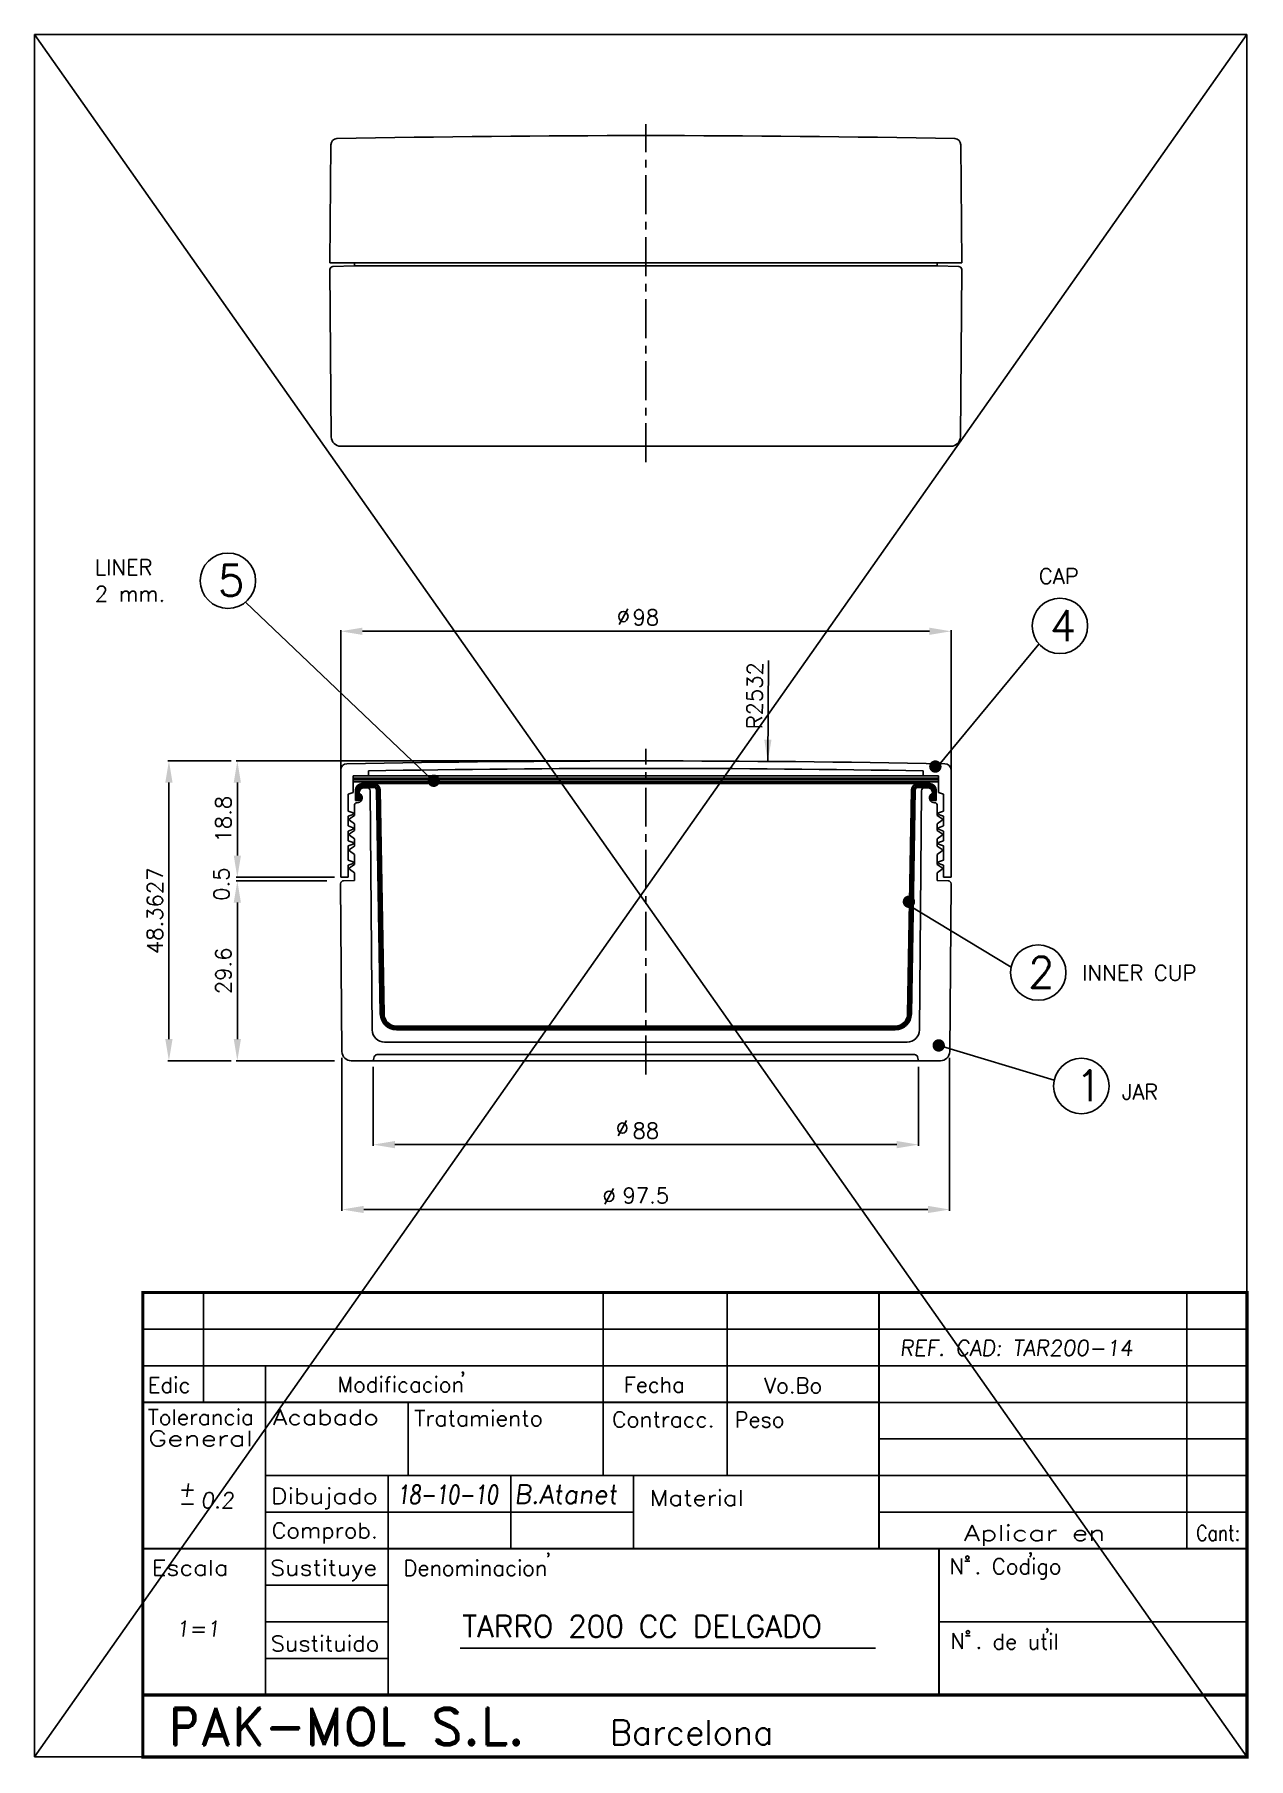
# Model space of a CAD drawing. Extents: x 321 to 964, y 983 to 1560.
# Drawn here: x 548.6 to 744.6, y 1281.6 to 1559.6 of the extents above; entities that cross this region are included whole.
import ezdxf
from ezdxf.enums import TextEntityAlignment as Align

# ---------------------------------------------------------------- set-up
doc = ezdxf.new("R2010")
doc.units = 0
doc.header["$LTSCALE"] = 5
doc.header["$MEASUREMENT"] = 0
doc.linetypes.add('CENTRO', pattern=[2, 1.25, -0.25, 0.25, -0.25])
doc.linetypes.add('CONTINUA', pattern=[0])
doc.layers.get('0').update_dxf_attribs({"linetype": 'CONTINUA'})
doc.layers.get('DEFPOINTS').update_dxf_attribs({"linetype": 'CONTINUA'})
for name, color, linetype in [('1', 7, 'CONTINUOUS'), ('2', 1, 'CONTINUA'), ('COTAS', 7, 'CONTINUA')]:
    doc.layers.add(name, color=color, linetype=linetype)
doc.styles.add('25', font='simplex.shx', dxfattribs={"height": 2.5})
doc.styles.add('4', font='ROMANS', dxfattribs={"oblique": 7, "height": 4})
doc.styles.add('ROMAND', font='romand', dxfattribs={"height": 4})
doc.styles.add('ROMANS', font='romans', dxfattribs={"oblique": 7, "height": 2.5})
doc.dimstyles.get("Standard").update_dxf_attribs({"dimtxt": 0.18, "dimasz": 0.18, "dimexe": 0.18, "dimexo": 0.0625, "dimgap": 0.09, "dimtad": 0, "dimtih": 1, "dimtoh": 1, "dimdec": 4, "dimzin": 0, "dimtxsty": 'STANDARD', "dimcen": 0.09, "dimazin": 3, "dimtfac": 1, "dimtdec": 4, "dimtofl": 0, "dimtmove": 0, "dimatfit": 3, "dimtolj": 1, "dimtzin": 0})

# ---------------------------------------------------------------- blocks, each defined once
blk = doc.blocks.new('*D15')
at = {"color": 0, "linetype": 'BYBLOCK'}
for p, q in [((595.79, 1423.1), (581.17, 1423.1)), ((581.37, 1419.6), (581.37, 1397.6)), ((597.04, 1394.1), (581.17, 1394.1))]:
    blk.add_line(p, q, dxfattribs=at)
for points in [[(580.79, 1419.6), (581.95, 1419.6), (581.37, 1423.1)], [(580.79, 1397.6), (581.95, 1397.6), (581.37, 1394.1)]]:
    blk.add_solid(points, dxfattribs=at)
at = {"layer": 'DEFPOINTS', "color": 0, "linetype": 'BYBLOCK'}
for p in [(596.79, 1423.1), (581.37, 1394.1), (598.04, 1394.1)]:
    blk.add_point(p, dxfattribs=at)
at = {"color": 0, "linetype": 'BYBLOCK', "insert": (579.12, 1408.6), "char_height": 2.5, "attachment_point": 5, "rotation": 90, "style": '25'}
blk.add_mtext('\\A1;29.6', dxfattribs=at)
blk = doc.blocks.new('*D14')
at = {"color": 0, "linetype": 'BYBLOCK'}
for p, q in [((386.7, 1393.1), (386.7, 1380.37)), ((474.7, 1393.1), (474.7, 1380.37)), ((390.2, 1380.57), (471.2, 1380.57))]:
    blk.add_line(p, q, dxfattribs=at)
for points in [[(390.2, 1381.15), (390.2, 1379.99), (386.7, 1380.57)], [(471.2, 1381.15), (471.2, 1379.99), (474.7, 1380.57)]]:
    blk.add_solid(points, dxfattribs=at)
at = {"layer": 'DEFPOINTS', "color": 0, "linetype": 'BYBLOCK'}
for p in [(386.7, 1394.1), (474.7, 1394.1), (474.7, 1380.57)]:
    blk.add_point(p, dxfattribs=at)
at = {"color": 0, "linetype": 'BYBLOCK', "insert": (430.7, 1382.82), "char_height": 2.5, "attachment_point": 5, "style": '25'}
blk.add_mtext('\\A1;88', dxfattribs=at)
blk = doc.blocks.new('*D54')
at = {"color": 0, "linetype": 'BYBLOCK'}
for p, q in [((598.26, 1394.58), (598.26, 1369.91)), ((696.33, 1394.58), (696.33, 1369.91)), ((601.76, 1370.11), (692.83, 1370.11))]:
    blk.add_line(p, q, dxfattribs=at)
for points in [[(601.76, 1370.69), (601.76, 1369.53), (598.26, 1370.11)], [(692.83, 1370.69), (692.83, 1369.53), (696.33, 1370.11)]]:
    blk.add_solid(points, dxfattribs=at)
at = {"layer": 'DEFPOINTS', "color": 0, "linetype": 'BYBLOCK'}
for p in [(598.26, 1395.58), (696.33, 1395.58), (696.33, 1370.11)]:
    blk.add_point(p, dxfattribs=at)
at = {"color": 0, "linetype": 'BYBLOCK', "insert": (647.3, 1372.36), "char_height": 2.5, "attachment_point": 5, "style": '25'}
blk.add_mtext('\\A1;97.5', dxfattribs=at)
blk = doc.blocks.new('*D55')
at = {"color": 0, "linetype": 'BYBLOCK'}
for p, q in [((646.3, 1442.46), (581.17, 1442.46)), ((581.37, 1438.96), (581.37, 1427.19)), ((597.05, 1423.69), (581.17, 1423.69))]:
    blk.add_line(p, q, dxfattribs=at)
for points in [[(580.79, 1438.96), (581.95, 1438.96), (581.37, 1442.46)], [(580.79, 1427.19), (581.95, 1427.19), (581.37, 1423.69)]]:
    blk.add_solid(points, dxfattribs=at)
at = {"layer": 'DEFPOINTS', "color": 0, "linetype": 'BYBLOCK'}
for p in [(647.3, 1442.46), (581.37, 1423.69), (598.05, 1423.69)]:
    blk.add_point(p, dxfattribs=at)
at = {"color": 0, "linetype": 'BYBLOCK', "insert": (579.12, 1433.08), "char_height": 2.5, "attachment_point": 5, "rotation": 90, "style": '25'}
blk.add_mtext('\\A1;18.8', dxfattribs=at)
blk = doc.blocks.new('*D56')
at = {"color": 0, "linetype": 'BYBLOCK'}
for p, q in [((580.37, 1442.46), (570.13, 1442.46)), ((570.33, 1438.96), (570.33, 1397.6)), ((580.37, 1394.1), (570.13, 1394.1))]:
    blk.add_line(p, q, dxfattribs=at)
for points in [[(569.74, 1438.96), (570.91, 1438.96), (570.33, 1442.46)], [(569.74, 1397.6), (570.91, 1397.6), (570.33, 1394.1)]]:
    blk.add_solid(points, dxfattribs=at)
at = {"layer": 'DEFPOINTS', "color": 0, "linetype": 'BYBLOCK'}
for p in [(581.37, 1442.46), (570.33, 1394.1), (581.37, 1394.1)]:
    blk.add_point(p, dxfattribs=at)
at = {"color": 0, "linetype": 'BYBLOCK', "insert": (568.08, 1418.28), "char_height": 2.5, "attachment_point": 5, "rotation": 90, "style": '25'}
blk.add_mtext('\\A1;48.3627', dxfattribs=at)
blk = doc.blocks.new('*D61')
at = {"color": 0, "linetype": 'BYBLOCK'}
for p, q in [((598.05, 1424.69), (598.05, 1463.57)), ((601.55, 1463.37), (693.05, 1463.37)), ((696.55, 1424.69), (696.55, 1463.57))]:
    blk.add_line(p, q, dxfattribs=at)
for points in [[(601.55, 1463.96), (601.55, 1462.79), (598.05, 1463.37)], [(693.05, 1463.96), (693.05, 1462.79), (696.55, 1463.37)]]:
    blk.add_solid(points, dxfattribs=at)
at = {"layer": 'DEFPOINTS', "color": 0, "linetype": 'BYBLOCK'}
for p in [(696.55, 1463.37), (598.05, 1423.69), (696.55, 1423.69)]:
    blk.add_point(p, dxfattribs=at)
at = {"color": 0, "linetype": 'BYBLOCK', "insert": (647.3, 1465.62), "char_height": 2.5, "attachment_point": 5, "style": '25'}
blk.add_mtext('\\A1;98', dxfattribs=at)

msp = doc.modelspace()

# ---------------------------------------------------------------- linework, layer by layer
at = {"color": 7}
for p, q in [((548.62832, 1559.63686), (744.31408, 1559.63686)), ((548.62832, 1559.63686), (548.62832, 1281.80183)), ((744.31408, 1559.63686), (744.31408, 1281.80183)), ((575.88793, 1356.70183), (575.88793, 1339.00183)), ((640.41408, 1356.70183), (640.41408, 1327.20183)), ((660.41408, 1356.70183), (660.41408, 1339.00183)), ((734.61408, 1356.70183), (734.61408, 1315.40183)), ((744.31408, 1350.80183), (566.11408, 1350.80183)), ((566.11408, 1350.80183), (566.11408, 1281.80183)), ((684.91408, 1350.80183), (684.91408, 1315.40183)), ((744.31408, 1350.80183), (744.31408, 1282.80183)), ((744.31408, 1344.90183), (566.11408, 1344.90183)), ((585.91408, 1344.90183), (585.91408, 1291.80183)), ((744.31408, 1339.00183), (566.11408, 1339.00183)), ((608.91408, 1339.00183), (608.91408, 1327.20183)), ((660.41408, 1339.00183), (660.41408, 1327.20183)), ((744.31408, 1333.10183), (684.91408, 1333.10183)), ((744.31408, 1327.20183), (585.91408, 1327.20183)), ((605.71408, 1327.20183), (605.71408, 1291.80183)), ((625.51408, 1327.20183), (625.51408, 1315.40183)), ((645.31408, 1327.20183), (645.31408, 1315.40183)), ((645.31408, 1321.30183), (585.91408, 1321.30183)), ((744.31408, 1321.30183), (684.91408, 1321.30183)), ((744.31408, 1315.40183), (566.11408, 1315.40183)), ((694.61408, 1315.40183), (694.61408, 1291.80183)), ((605.71408, 1309.50183), (585.91408, 1309.50183)), ((605.71408, 1303.60183), (585.91408, 1303.60183)), ((744.31408, 1303.60183), (694.61408, 1303.60183)), ((605.71408, 1297.70183), (585.91408, 1297.70183)), ((744.31408, 1291.80183), (566.11408, 1291.80183)), ((744.31408, 1281.80183), (548.62832, 1281.80183)), ((744.31408, 1281.80183), (566.11408, 1281.80183))]:
    msp.add_line(p, q, dxfattribs=at)
at = {"color": 1}
for p, q in [((548.62832, 1559.63686), (744.31408, 1281.80183)), ((744.31408, 1559.63686), (548.62832, 1281.80183)), ((596.78799, 1522.2245), (600.29604, 1522.31097)), ((600.29604, 1522.31097), (647.29604, 1522.31097)), ((694.29604, 1522.31097), (647.29604, 1522.31097)), ((697.80409, 1522.2245), (694.29604, 1522.31097)), ((647.29604, 1493.2245), (598.03598, 1493.2245)), ((647.29604, 1493.2245), (696.5561, 1493.2245)), ((602.29604, 1438.14482), (601.62537, 1438.14482)), ((692.29604, 1438.14482), (692.96671, 1438.14482)), ((598.51014, 1423.13811), (600.29604, 1423.18213)), ((696.08194, 1423.13811), (694.29604, 1423.18213)), ((647.29604, 1397.09566), (605.13253, 1397.09566)), ((647.29604, 1397.09566), (689.45955, 1397.09566)), ((694.83359, 1394.09566), (599.75849, 1394.09566)), ((603.46469, 1394.72507), (603.29604, 1394.09566)), ((647.29604, 1395.09566), (603.94765, 1395.09566)), ((647.29604, 1395.09566), (690.64443, 1395.09566)), ((691.12739, 1394.72507), (691.29604, 1394.09566))]:
    msp.add_line(p, q, dxfattribs=at)
at = {"linetype": 'CENTRO'}
for p, q in [((647.29604, 1490.67708), (647.29604, 1545.17577)), ((647.29604, 1391.89761), (647.29604, 1444.39183))]:
    msp.add_line(p, q, dxfattribs=at)
at = {"color": 1, "linetype": 'CONTINUA'}
for p, q in [((596.30033, 1521.72029), (596.53604, 1494.71141)), ((600.29604, 1522.82366), (600.29604, 1522.31097)), ((694.29604, 1522.82366), (694.29604, 1522.31097)), ((698.29175, 1521.72029), (698.05604, 1494.71141)), ((600.29604, 1435.40291), (600.29604, 1433.64719)), ((602.79604, 1437.64482), (603.13261, 1399.07821)), ((691.79604, 1437.64482), (691.45947, 1399.07821)), ((694.29604, 1435.40291), (694.29604, 1433.64719)), ((599.49604, 1433.10094), (599.49604, 1432.89319)), ((600.29604, 1432.29912), (600.29604, 1431.24539)), ((694.29604, 1432.29912), (694.29604, 1431.24539)), ((695.09604, 1433.10094), (695.09604, 1432.89319)), ((599.49604, 1430.69914), (599.49604, 1430.49139)), ((600.29604, 1429.89732), (600.29604, 1428.71396)), ((694.29604, 1429.89732), (694.29604, 1428.71396)), ((695.09604, 1430.69914), (695.09604, 1430.49139)), ((599.49604, 1428.16772), (599.49604, 1427.95996)), ((600.29604, 1427.36589), (600.29604, 1425.77751)), ((694.29604, 1427.36589), (694.29604, 1425.77751)), ((695.09604, 1428.16772), (695.09604, 1427.95996)), ((599.49604, 1425.23127), (599.49604, 1425.02351)), ((600.29604, 1424.42944), (600.29604, 1423.18213)), ((694.29604, 1424.42944), (694.29604, 1423.18213)), ((695.09604, 1425.23127), (695.09604, 1425.02351)), ((598.02248, 1422.6339), (598.25855, 1395.58257)), ((696.5696, 1422.6339), (696.33353, 1395.58257))]:
    msp.add_line(p, q, dxfattribs=at)
at = {"color": 0, "linetype": 'BYBLOCK'}
msp.add_line((667.09356, 1458.65786), (666.96711, 1442.38194), dxfattribs=at)
at = {"color": 3, "linetype": 'CONTINUA'}
for p, q in [((598.04604, 1440.99841), (598.04604, 1423.69482)), ((696.54604, 1440.99841), (696.54604, 1423.69482)), ((599.24604, 1433.54568), (599.24604, 1431.97989)), ((695.34604, 1433.54568), (695.34604, 1431.97989)), ((599.24604, 1431.14388), (599.24604, 1429.57809)), ((695.34604, 1431.14388), (695.34604, 1429.57809)), ((599.24604, 1428.74208), (599.24604, 1426.4746)), ((695.34604, 1428.74208), (695.34604, 1426.4746)), ((599.24604, 1425.63859), (599.24604, 1423.69482)), ((695.34604, 1425.63859), (695.34604, 1423.69482))]:
    msp.add_line(p, q, dxfattribs=at)
at = {"color": 5}
for p, q in [((647.29604, 1439.69482), (600.18958, 1439.69482)), ((647.29604, 1439.39482), (600.18958, 1439.39482)), ((647.29604, 1439.09482), (600.18958, 1439.09482)), ((647.29604, 1439.69482), (694.426, 1439.69482)), ((647.29604, 1439.39482), (694.426, 1439.39482)), ((647.29604, 1439.09482), (694.426, 1439.09482))]:
    msp.add_line(p, q, dxfattribs=at)
at = {"color": 4}
for p, q in [((600.45976, 1437.79482), (600.45976, 1436.09482)), ((600.65976, 1437.79482), (600.65976, 1436.09482)), ((600.85976, 1437.79482), (600.85976, 1436.09482)), ((603.57386, 1438.16188), (601.27413, 1438.16188)), ((647.29604, 1438.79482), (601.45976, 1438.79482)), ((603.41489, 1438.59482), (601.45976, 1438.59482)), ((603.41489, 1438.39482), (601.45976, 1438.39482)), ((604.44586, 1401.65029), (603.81483, 1437.8018)), ((604.64583, 1401.65378), (604.0148, 1437.8053)), ((604.8458, 1401.65727), (604.21477, 1437.80879)), ((605.04577, 1401.66076), (604.41474, 1437.81228)), ((647.29604, 1438.79482), (693.13232, 1438.79482)), ((689.54632, 1401.66076), (690.17734, 1437.81228)), ((689.74628, 1401.65727), (690.37731, 1437.80879)), ((689.94625, 1401.65378), (690.57728, 1437.8053)), ((690.14622, 1401.65029), (690.77725, 1437.8018)), ((691.01822, 1438.16188), (693.31795, 1438.16188)), ((691.17719, 1438.59482), (693.13232, 1438.59482)), ((691.17719, 1438.59482), (693.13232, 1438.59482)), ((691.17719, 1438.39482), (693.13232, 1438.39482)), ((693.73232, 1437.79482), (693.73232, 1436.09482)), ((693.93232, 1437.79482), (693.93232, 1436.09482)), ((694.13232, 1437.79482), (694.13232, 1436.09482)), ((601.05976, 1436.09482), (600.45976, 1436.09482)), ((601.05976, 1437.2035), (601.05976, 1436.09482)), ((601.05976, 1436.09482), (601.17943, 1436.18096)), ((601.25976, 1436.92121), (601.25976, 1436.25315)), ((693.33232, 1436.92121), (693.33232, 1436.25315)), ((693.53232, 1436.09482), (693.41265, 1436.18096)), ((693.53232, 1437.2035), (693.53232, 1436.09482)), ((693.53232, 1436.09482), (694.13232, 1436.09482)), ((647.29604, 1399.69566), (607.04546, 1399.69566)), ((647.29604, 1399.49566), (607.04546, 1399.49566)), ((647.29604, 1399.29566), (607.04546, 1399.29566)), ((647.29604, 1399.09566), (607.04546, 1399.09566)), ((647.29604, 1399.69566), (687.54662, 1399.69566)), ((647.29604, 1399.49566), (687.54662, 1399.49566)), ((647.29604, 1399.29566), (687.54662, 1399.29566)), ((647.29604, 1399.09566), (687.54662, 1399.09566)), ((698.77312, 1313.38708), (699.56103, 1313.38708)), ((698.85864, 1301.35665), (699.64654, 1301.35665))]:
    msp.add_line(p, q, dxfattribs=at)
at = {"color": 4, "linetype": 'CONTINUA'}
for p, q in [((601.2745, 1436.90317), (601.16383, 1437.03859)), ((693.31758, 1436.90317), (693.42825, 1437.03859))]:
    msp.add_line(p, q, dxfattribs=at)
msp.add_line((617.3521, 1299.35635), (684.35757, 1299.35635))
for points, const_width in [([(566.11408, 1356.70183), (566.11408, 1281.80183), (744.31408, 1281.80183), (744.31408, 1309.50183), (744.31408, 1356.70183), (566.11408, 1356.70183)], 0.5), ([(684.91408, 1315.40183), (684.91408, 1356.70183)], 0.3), ([(585.91408, 1291.80183), (585.91408, 1344.90183)], 0.3), ([(566.11408, 1339.00183), (684.91408, 1339.00183)], 0.3), ([(605.71408, 1291.80183), (605.71408, 1327.20183)], 0.3), ([(744.31408, 1315.40183), (566.11408, 1315.40183)], 0.3), ([(694.61408, 1291.80183), (694.61408, 1315.40183)], 0.3), ([(566.11408, 1291.80183), (744.31408, 1291.80183)], 0.5)]:
    msp.add_lwpolyline(points, dxfattribs=dict(const_width=const_width))
at = {"color": 4}
for centre in [(699.18583, 1313.95007), (699.27135, 1301.91964)]:
    msp.add_circle(centre, 0.27058, dxfattribs=at)
at = {"color": 3}
for centre, radius, start, end in [((597.46197, 1541.83327), 1, 91.1275992, 179.4999995), ((647.29604, -990.01771), 2533.34137, 88.87240082, 91.12759918), ((697.13011, 1541.83327), 1, 0.5000005, 88.8724008), ((599.04604, 1440.99841), 1, 91.0923128, 180), ((647.29604, -1089.58303), 2532.04137, 88.90768722, 91.09231278), ((647.29604, -1089.58303), 2530.84137, 88.9861053, 91.0138947), ((695.54604, 1440.99841), 1, 360, 88.9076872)]:
    msp.add_arc(centre, radius, start, end, dxfattribs=at)
at = {"color": 1}
for centre, radius, start, end in [((596.80032, 1521.72465), 0.5, 91.4120007, 180.5), ((697.79176, 1521.72465), 0.5, 359.5, 88.5879993), ((598.03598, 1494.7245), 1.5, 180.5, 270), ((696.5561, 1494.7245), 1.5, 270, 359.5), ((602.29604, 1437.64482), 0.5, 360, 90), ((692.29604, 1437.64482), 0.5, 90, 180), ((598.52246, 1422.63826), 0.5, 91.4120007, 180.5), ((696.06962, 1422.63826), 0.5, 359.5, 88.5879993), ((605.13253, 1399.09566), 2, 180.5, 270), ((689.45955, 1399.09566), 2, 270, 359.5), ((599.75849, 1395.59566), 1.5, 180.5, 270), ((603.94765, 1394.59566), 0.5, 90, 165), ((690.64443, 1394.59566), 0.5, 15, 90), ((694.83359, 1395.59566), 1.5, 270, 359.5)]:
    msp.add_arc(centre, radius, start, end, dxfattribs=at)
at = {"color": 4}
for centre, radius, start, end in [((601.45976, 1437.79482), 1, 90, 180), ((601.45976, 1437.79482), 0.8, 90, 180), ((601.45976, 1437.79482), 0.6, 90, 180), ((601.78329, 1437.54482), 0.8, 129.5277309, 219.2560121), ((603.41489, 1437.79482), 1, 1, 90), ((603.41489, 1437.79482), 0.8, 1, 90), ((603.41489, 1437.79482), 0.6, 1, 90), ((603.41489, 1437.79482), 0.4, 1, 66.5824983), ((691.17719, 1437.79482), 1, 90, 179), ((691.17719, 1437.79482), 0.8, 90, 179), ((691.17719, 1437.79482), 0.6, 90, 179), ((691.17719, 1437.79482), 0.4, 113.4175017, 179), ((693.13232, 1437.79482), 1, 0, 90), ((693.13232, 1437.79482), 0.8, 0, 90), ((693.13232, 1437.79482), 0.6, 0, 90), ((692.80879, 1437.54482), 0.8, 320.7439879, 50.4722691), ((600.88734, 1436.58677), 0.5, 305.7451887, 39.2560121), ((693.70474, 1436.58677), 0.5, 140.7439879, 234.2548113), ((607.04546, 1401.69566), 2.6, 181, 270), ((607.04546, 1401.69566), 2.4, 181, 270), ((607.04546, 1401.69566), 2.2, 181, 270), ((607.04546, 1401.69566), 2, 181, 270), ((687.54662, 1401.69566), 2, 270, 359), ((687.54662, 1401.69566), 2.2, 270, 359), ((687.54662, 1401.69566), 2.4, 270, 359), ((687.54662, 1401.69566), 2.6, 270, 359)]:
    msp.add_arc(centre, radius, start, end, dxfattribs=at)
at = {"color": 0, "linetype": 'BYBLOCK'}
msp.add_solid([(666.41099, 1445.88636), (667.57762, 1445.8773), (666.96711, 1442.38194)], dxfattribs=at)
at = {"layer": '1', "color": 3}
for p, q in [((596.46201, 1541.842), (596.29604, 1522.82366)), ((698.13007, 1541.842), (698.29604, 1522.82366)), ((596.29604, 1522.82366), (647.29604, 1522.82366)), ((698.29604, 1522.82366), (647.29604, 1522.82366)), ((600.04604, 1440.04231), (647.29604, 1440.04231)), ((694.54604, 1440.04231), (647.29604, 1440.04231)), ((598.04604, 1423.69482), (599.24604, 1423.69482)), ((696.54604, 1423.69482), (695.34604, 1423.69482))]:
    msp.add_line(p, q, dxfattribs=at)
at = {"layer": '2', "color": 3}
for p, q in [((599.24604, 1437.08382), (599.24604, 1434.38169)), ((695.34604, 1437.08382), (695.34604, 1434.38169))]:
    msp.add_line(p, q, dxfattribs=at)
at = {"layer": '2', "color": 1}
for p, q in [((600.70576, 1435.70291), (600.59604, 1435.70291)), ((601.04346, 1437.30291), (601.27901, 1437.06092)), ((693.54862, 1437.30291), (693.31307, 1437.06092)), ((693.88632, 1435.70291), (693.99604, 1435.70291)), ((600.29604, 1433.64719), (599.49604, 1433.10094)), ((600.29604, 1432.29912), (599.49604, 1432.89319)), ((694.29604, 1433.64719), (695.09604, 1433.10094)), ((694.29604, 1432.29912), (695.09604, 1432.89319)), ((600.29604, 1431.24539), (599.49604, 1430.69914)), ((600.29604, 1429.89732), (599.49604, 1430.49139)), ((694.29604, 1431.24539), (695.09604, 1430.69914)), ((694.29604, 1429.89732), (695.09604, 1430.49139)), ((600.29604, 1428.71396), (599.49604, 1428.16772)), ((600.29604, 1427.36589), (599.49604, 1427.95996)), ((694.29604, 1428.71396), (695.09604, 1428.16772)), ((694.29604, 1427.36589), (695.09604, 1427.95996)), ((600.29604, 1425.77751), (599.49604, 1425.23127)), ((600.29604, 1424.42944), (599.49604, 1425.02351)), ((694.29604, 1425.77751), (695.09604, 1425.23127)), ((694.29604, 1424.42944), (695.09604, 1425.02351))]:
    msp.add_line(p, q, dxfattribs=at)
for centre, radius, start, end in [((601.94346, 1437.30291), 0.9, 110.6971949, 180), ((692.64862, 1437.30291), 0.9, 0, 69.3028051), ((600.59604, 1435.40291), 0.3, 90, 180), ((600.70576, 1436.50291), 0.8, 270, 44.2278587), ((693.88632, 1436.50291), 0.8, 135.7721413, 270), ((693.99604, 1435.40291), 0.3, 0, 90)]:
    msp.add_arc(centre, radius, start, end, dxfattribs=at)
at = {"layer": 'COTAS', "color": 5}
msp.add_line((612.9597, 1439.25487), (582.74494, 1468.02416), dxfattribs=at)
at = {"layer": 'COTAS', "color": 3}
for p, q in [((694.25559, 1441.40536), (710.74347, 1461.31908)), ((599.24604, 1437.08382), (600.04604, 1437.36904)), ((695.34604, 1437.08382), (694.54604, 1437.36904)), ((599.24604, 1434.38169), (600.04604, 1434.09647)), ((599.24604, 1433.54568), (600.04604, 1433.83091)), ((695.34604, 1434.38169), (694.54604, 1434.09647)), ((695.34604, 1433.54568), (694.54604, 1433.83091)), ((599.24604, 1431.97989), (600.04604, 1431.69467)), ((599.24604, 1431.14388), (600.04604, 1431.42911)), ((599.24604, 1429.57809), (600.04604, 1429.29287)), ((695.34604, 1431.97989), (694.54604, 1431.69467)), ((695.34604, 1431.14388), (694.54604, 1431.42911)), ((695.34604, 1429.57809), (694.54604, 1429.29287)), ((599.24604, 1428.74208), (600.04604, 1429.02731)), ((695.34604, 1428.74208), (694.54604, 1429.02731)), ((599.24604, 1426.4746), (600.04604, 1426.18938)), ((599.24604, 1425.63859), (600.04604, 1425.92381)), ((695.34604, 1426.4746), (694.54604, 1426.18938)), ((695.34604, 1425.63859), (694.54604, 1425.92381))]:
    msp.add_line(p, q, dxfattribs=at)
at = {"layer": 'COTAS', "color": 3, "linetype": 'CONTINUA'}
for p, q in [((602.51311, 1440.8621), (602.51311, 1440.07722)), ((692.07897, 1440.8621), (692.07897, 1440.07722)), ((600.04604, 1440.04231), (600.04604, 1437.36904)), ((694.54604, 1440.04231), (694.54604, 1437.36904)), ((600.04604, 1434.09647), (600.04604, 1433.83091)), ((694.54604, 1434.09647), (694.54604, 1433.83091)), ((600.04604, 1431.69467), (600.04604, 1431.42911)), ((694.54604, 1431.69467), (694.54604, 1431.42911)), ((600.04604, 1429.29287), (600.04604, 1429.02731)), ((694.54604, 1429.29287), (694.54604, 1429.02731)), ((600.04604, 1426.18938), (600.04604, 1425.92381)), ((694.54604, 1426.18938), (694.54604, 1425.92381))]:
    msp.add_line(p, q, dxfattribs=at)
at = {"layer": 'COTAS', "color": 4}
msp.add_line((689.54709, 1419.29372), (706.2348, 1409.1805), dxfattribs=at)
at = {"layer": 'COTAS', "color": 1}
msp.add_line((694.65754, 1396.57354), (713.20516, 1390.94619), dxfattribs=at)
at = {"layer": 'COTAS', "color": 3, "const_width": 1}
msp.add_lwpolyline([(693.51882, 1441.55116, 1), (694.51882, 1441.55116, 1)], format="xyb", close=True, dxfattribs=at)
at = {"layer": 'COTAS', "color": 5, "const_width": 1}
msp.add_lwpolyline([(612.57286, 1439.26325, 1), (613.57286, 1439.26325, 1)], format="xyb", close=True, dxfattribs=at)
at = {"layer": 'COTAS', "color": 4, "const_width": 1}
msp.add_lwpolyline([(689.25308, 1419.74767, 1), (690.25308, 1419.74767, 1)], format="xyb", close=True, dxfattribs=at)
at = {"layer": 'COTAS', "color": 1, "const_width": 1}
msp.add_lwpolyline([(694.06043, 1396.57354, 1), (695.06043, 1396.57354, 1)], format="xyb", close=True, dxfattribs=at)
at = {"layer": 'COTAS', "color": 5}
msp.add_circle((579.85518, 1471.52864), 4.46904, dxfattribs=at)
at = {"layer": 'COTAS', "color": 3}
msp.add_circle((714.12449, 1464.24159), 4.46904, dxfattribs=at)
at = {"layer": 'COTAS', "color": 4}
msp.add_circle((710.62091, 1408.32353), 4.46904, dxfattribs=at)
at = {"layer": 'COTAS', "color": 1}
msp.add_circle((717.58239, 1390.0278), 4.46904, dxfattribs=at)
at = {"layer": 'DEFPOINTS', "color": 0, "linetype": 'BYBLOCK'}
for p in [(666.96711, 1442.38194), (601.45976, 1438.79482), (693.13232, 1438.79482), (693.13232, 1438.79482)]:
    msp.add_point(p, dxfattribs=at)

# ---------------------------------------------------------------- texts
at = {"style": '25'}
for s, height, p in [('%%C', 2.5, (642.59923, 1464.48861)), ('%%C', 2.5, (642.42866, 1381.9864)), ('%%C', 2.5, (640.29782, 1370.99118)), ('TARRO 200 CC DELGADO', 3.5, (617.67187, 1301.11827))]:
    msp.add_text(s, height=height, dxfattribs=at).set_placement(p)
msp.add_text('0.5', height=2.5, rotation=90, dxfattribs=at).set_placement((580.06484, 1419.91091))
at = {"style": 'ROMANS', "oblique": 7}
for s, height, p in [('REF. CAD: TAR200-14', 2.5, (688.26334, 1346.52602)), ('+', 2.5, (571.8208, 1323.78785)), ('0.2', 2.5, (575.48084, 1321.95667)), ('B.Atanet', 3, (626.09665, 1322.68148)), ('-', 2.5, (571.8208, 1321.5102)), ('1=1', 2.5, (571.4613, 1301.24094))]:
    msp.add_text(s, height=height, dxfattribs=at).set_placement(p)
at = {"color": 4}
for s, height, style, p in [('Edic', 2.5, 'ROMANS', (566.93686, 1340.53226)), ('Modificacion', 2.5, 'ROMANS', (597.51429, 1340.61739)), ("'", 2.5, '25', (617.20964, 1341.4026)), ('Fecha', 2.5, 'ROMANS', (643.74056, 1340.58874)), ('Vo.Bo', 2.5, 'ROMANS', (666.41676, 1340.47423)), ('Peso', 2.5, 'ROMANS', (661.63697, 1334.96224)), ('Denominacion', 2.5, 'ROMANS', (608.18494, 1311.0299)), ("'", 2.5, '25', (631.00628, 1312.22531)), ('N . Codigo', 2.5, 'ROMANS', (696.28523, 1311.29973)), ("'", 2.5, '25', (708.83616, 1312.26172)), ('N .', 2.5, 'ROMANS', (696.44127, 1299.24902)), ('de util', 2.5, 'ROMANS', (703.24411, 1299.15514)), ("'", 2.5, '25', (711.52295, 1300.03078)), ('PAK-MOL S.L.', 6, 'ROMAND', (570.18874, 1283.70594)), ('Barcelona', 4, '4', (641.47342, 1283.76484))]:
    msp.add_text(s, height=height, dxfattribs=dict(at, style=style)).set_placement(p)
at = {"color": 4, "style": 'ROMANS'}
for s, width, p, p2 in [('Tolerancia', 0.940146, (566.93323, 1335.35746), (584.05732, 1335.35746)), ('Acabado', 1.121612, (587.10698, 1335.35746), (604.19821, 1335.35746)), ('Tratamiento', 0.957353, (609.92852, 1335.17478), (630.67116, 1335.17478)), ('Contracc.', 0.959177, (641.83721, 1334.98861), (658.39444, 1334.98861)), ('General', 1.270843, (566.98043, 1331.91442), (583.92501, 1331.91442)), ('Dibujado', 1.108803, (586.77385, 1322.6447), (604.0659, 1322.6447)), ('Material', 1.090532, (647.94846, 1322.32923), (663.13801, 1322.32923)), ('Comprob.', 0.987886, (586.89551, 1317.08287), (604.0659, 1317.08287)), ('Aplicar en', 1.221721, (698.62177, 1316.66989), (721.45631, 1316.66989)), ('Cant:', 0.770947, (736.1253, 1316.66989), (743.19232, 1316.66989)), ('Escala', 1.088591, (567.53597, 1311.06741), (579.97702, 1311.06741)), ('Sustituye', 1.051982, (586.6522, 1311.06741), (603.93477, 1311.06741)), ('Sustituido', 0.979997, (586.77385, 1298.85293), (604.27379, 1298.85293))]:
    msp.add_text(s, height=2.5, dxfattribs=dict(at, width=width)).set_placement(p, p2, align=Align.FIT)
at = {"style": 'ROMANS', "oblique": 7, "width": 0.672745}
msp.add_text('18-10-10', height=3, dxfattribs=at).set_placement((607.17157, 1322.63288), (623.41355, 1322.63288), align=Align.FIT)
at = {"color": 0, "linetype": 'BYBLOCK', "insert": (664.86349, 1452.97456), "char_height": 2.5, "attachment_point": 5, "rotation": 89.5548727, "style": '25'}
msp.add_mtext('\\A1;R2532', dxfattribs=at)
at = {"layer": 'COTAS', "color": 5, "style": '25'}
for s, height, p in [('LINER', 2.5, (558.36968, 1472.44923)), ('5', 5, (578.21286, 1469.08063)), ('2 mm.', 2.5, (558.36968, 1468.16637))]:
    msp.add_text(s, height=height, dxfattribs=at).set_placement(p)
at = {"layer": 'COTAS', "color": 3, "style": '25'}
for s, height, p in [(' CAP', 2.5, (709.01685, 1471.02572)), ('4', 5, (712.48217, 1461.79358))]:
    msp.add_text(s, height=height, dxfattribs=at).set_placement(p)
at = {"layer": 'COTAS', "color": 4, "style": '25'}
for s, height, p in [('2', 5, (708.97859, 1405.87552)), ('INNER CUP', 2.5, (717.7282, 1407.02147))]:
    msp.add_text(s, height=height, dxfattribs=at).set_placement(p)
at = {"layer": 'COTAS', "color": 1, "style": '25'}
for s, height, p in [('1', 5, (716.64197, 1387.57979)), ('JAR', 2.5, (724.10437, 1387.83506))]:
    msp.add_text(s, height=height, dxfattribs=at).set_placement(p)

# ---------------------------------------------------------------- dimensions: what is measured, and where the dimension line sits
for base, p1, p2, text, picture, middle in [((696.54604, 1463.37443), (598.04604, 1423.69482), (696.54604, 1423.69482), '98', '*D61', (647.29604, 1465.62443)), ((696.33353, 1370.10907), (598.25855, 1395.58257), (696.33353, 1395.58257), '97.5', '*D54', (647.29604, 1372.35907))]:
    dim = msp.add_linear_dim(base=base, p1=p1, p2=p2, text=text, dimstyle='STANDARD', override={"dimtxt": 1, "dimasz": 3.5, "dimexe": 0.2, "dimexo": 1, "dimgap": 1, "dimtad": 1, "dimtih": 0, "dimtoh": 0, "dimzin": 8, "dimtxsty": '25', "dimcen": 0, "dimtzin": 8})
    dim.commit()
    dim.dimension.update_dxf_attribs({"geometry": picture, "text_midpoint": middle})
dim = msp.add_linear_dim(base=(570.32614, 1394.09566), p1=(581.37031, 1442.45835), p2=(581.37031, 1394.09566), angle=90, dimstyle='STANDARD', override={"dimtxt": 1, "dimasz": 3.5, "dimexe": 0.2, "dimexo": 1, "dimgap": 1, "dimtad": 1, "dimtih": 0, "dimtoh": 0, "dimzin": 8, "dimtxsty": '25', "dimcen": 0, "dimtzin": 8})
dim.commit()
dim.dimension.update_dxf_attribs({"geometry": '*D56', "text_midpoint": (568.07614, 1418.27701)})
for base, p1, p2, text, picture, middle in [((581.37031, 1423.69482), (647.29604, 1442.45835), (598.04604, 1423.69482), '18.8', '*D55', (579.12031, 1433.07659)), ((581.37031, 1394.09566), (596.78799, 1423.09566), (598.03598, 1394.09566), '29.6', '*D15', (579.12031, 1408.59566))]:
    dim = msp.add_linear_dim(base=base, p1=p1, p2=p2, angle=90, text=text, dimstyle='STANDARD', override={"dimtxt": 1, "dimasz": 3.5, "dimexe": 0.2, "dimexo": 1, "dimgap": 1, "dimtad": 1, "dimtih": 0, "dimtoh": 0, "dimzin": 8, "dimtxsty": '25', "dimcen": 0, "dimtzin": 8})
    dim.commit()
    dim.dimension.update_dxf_attribs({"geometry": picture, "text_midpoint": middle})
dim = msp.add_linear_dim(base=(691.29604, 1380.56836), p1=(603.29604, 1394.09566), p2=(691.29604, 1394.09566), dimstyle='STANDARD', override={"dimtxt": 1, "dimasz": 3.5, "dimexe": 0.2, "dimexo": 1, "dimgap": 1, "dimtad": 1, "dimtih": 0, "dimtoh": 0, "dimzin": 8, "dimtxsty": '25', "dimcen": 0, "dimtzin": 8})
dim.commit()
dim.dimension.update_dxf_attribs({"geometry": '*D14', "text_midpoint": (647.29604, 1380.56836), "dimtype": 160, "insert": (216.59718, 0)})

doc.saveas('drawing.dxf')
